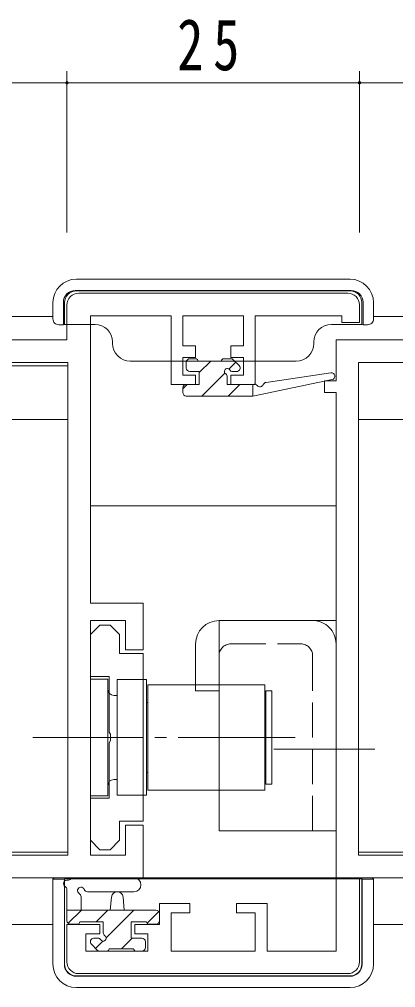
# Model space of a CAD drawing. Units: millimetres on the paper. Extents: x -397 to 397, y -282 to 282.
# Drawn here: x 262 to 294.2, y 61.5 to 144.3 of the extents above; entities that cross this region are included whole.
import ezdxf

# ---------------------------------------------------------------- set-up
doc = ezdxf.new("R2010")
doc.units = ezdxf.units.MM
doc.linetypes.add('USER2', pattern=[13, 10, -1, 1, -1])
doc.linetypes.add('USER4', pattern=[4, 3, -1])
for name, color, linetype, lineweight in [('0-3_YKK_11', 7, 'Continuous', 18), ('0-4_YKK_12', 2, 'Continuous', 18), ('0-6_YKK_13', 4, 'Continuous', 18), ('0-7_YKK_D', 6, 'Continuous', 18)]:
    doc.layers.add(name, color=color, linetype=linetype, lineweight=lineweight)
doc.styles.add('ＭＳ ゴシック', font='')
doc.styles.get('ＭＳ ゴシック').set_extended_font_data('MS Gothic')

msp = doc.modelspace()

# ---------------------------------------------------------------- linework, layer by layer
at = {"layer": '0-3_YKK_11'}
for p, q in [((290.092, 120.902), (267.092, 120.902)), ((266.092, 119.902), (266.092, 116.902)), ((268.092, 118.972), (274.992, 118.972)), ((268.092, 94.402), (268.092, 118.972)), ((274.992, 118.972), (274.992, 113.102)), ((282.192, 113.102), (282.192, 118.972)), ((282.192, 118.972), (289.592, 118.972)), ((266.092, 116.902), (211.092, 116.902)), ((289.092, 116.902), (346.092, 116.902)), ((277.092, 115.402), (277.092, 116.402)), ((280.092, 116.402), (280.092, 115.402)), ((266.162, 114.972), (236.022, 114.972)), ((266.162, 72.832), (266.162, 114.972)), ((266.162, 72.832), (266.162, 114.972)), ((291.022, 114.972), (321.162, 114.972)), ((291.022, 72.832), (291.022, 114.972)), ((291.022, 72.832), (291.022, 114.972)), ((289.092, 64.632), (289.092, 112.402)), ((272.592, 94.402), (268.092, 94.402)), ((272.592, 90.402), (272.592, 94.402)), ((268.092, 72.832), (268.092, 92.902)), ((271.092, 90.402), (272.592, 90.402)), ((270.592, 90.078), (272.592, 90.078)), ((272.592, 90.078), (272.592, 75.728)), ((269.812, 82.628), (269.812, 83.178)), ((272.592, 75.728), (270.592, 75.728)), ((272.592, 75.402), (271.092, 75.402)), ((272.592, 70.902), (272.592, 75.402)), ((299.392, 72.832), (291.022, 72.832)), ((229.092, 70.902), (272.592, 70.902)), ((291.092, 70.902), (291.092, 63.702)), ((328.092, 70.902), (291.092, 70.902)), ((267.692, 64.632), (272.992, 64.632)), ((283.192, 64.632), (289.092, 64.632)), ((290.092, 62.702), (267.092, 62.702))]:
    msp.add_line(p, q, dxfattribs=at)
for points in [[(289.592, 118.972), (289.592, 118.402), (291.092, 118.402), (291.092, 119.902)], [(277.092, 116.402), (275.992, 116.402), (275.992, 118.972), (281.192, 118.972), (281.192, 116.402), (280.092, 116.402)], [(289.092, 112.402), (288.092, 112.402), (288.092, 113.402), (289.092, 113.402), (289.092, 116.902)], [(274.992, 113.102), (277.092, 113.102), (277.092, 113.902), (275.992, 113.902), (275.992, 115.402), (277.092, 115.402)], [(280.092, 115.402), (281.192, 115.402), (281.192, 113.902), (280.092, 113.902), (280.092, 113.102), (282.192, 113.102)], [(268.092, 92.902), (271.092, 92.902), (271.092, 90.402)], [(269.812, 83.178), (269.692, 83.361), (269.692, 88.103), (268.092, 88.103), (268.092, 91.703), (268.892, 92.503), (269.792, 92.503), (270.592, 91.703), (270.592, 90.078)], [(270.592, 75.728), (270.592, 74.103), (269.792, 73.303), (268.892, 73.303), (268.092, 74.103), (268.092, 77.703), (269.692, 77.703), (269.692, 82.445), (269.812, 82.628)], [(271.092, 75.402), (271.092, 72.832), (268.092, 72.832)], [(257.792, 74.902), (257.792, 72.832), (266.162, 72.832)], [(272.992, 64.632), (272.992, 66.102), (271.892, 66.102), (271.892, 66.902), (273.992, 66.902), (273.992, 68.702), (276.592, 68.702), (276.592, 67.902), (274.992, 67.902), (274.992, 64.632), (282.192, 64.632), (282.192, 67.902), (280.592, 67.902), (280.592, 68.702), (283.192, 68.702), (283.192, 64.632)], [(266.092, 63.702), (266.092, 66.902), (268.892, 66.902), (268.892, 66.102), (267.692, 66.102), (267.692, 64.632)]]:
    msp.add_lwpolyline(points, dxfattribs=at)
for centre, start, end in [((267.092, 119.902), 90.00001, 179.99999), ((290.092, 119.902), 0.00001, 89.99999), ((267.092, 63.702), 180.00001, 269.99999), ((290.092, 63.702), 270.00001, 359.99999)]:
    msp.add_arc(centre, 1, start, end, dxfattribs=at)
at = {"layer": '0-4_YKK_12'}
for p, q in [((264.892, 118.902), (201.092, 118.902)), ((292.292, 118.902), (356.092, 118.902)), ((236.023, 114.702), (266.16, 114.702)), ((236.022, 110.102), (266.162, 110.102)), ((321.162, 110.102), (291.022, 110.102)), ((289.092, 102.702), (268.092, 102.702)), ((257.793, 73.102), (266.16, 73.102)), ((299.39, 73.102), (291.023, 73.102)), ((260.601, 66.902), (264.892, 66.902)), ((296.583, 66.902), (292.292, 66.902))]:
    msp.add_line(p, q, dxfattribs=at)
at = {"layer": '0-6_YKK_13'}
for p, q in [((290.292, 122.102), (266.892, 122.102)), ((266.232, 120.96), (266.08, 120.836)), ((266.336, 120.934), (266.185, 120.809)), ((266.405, 121.052), (266.232, 120.96)), ((266.509, 121.026), (266.336, 120.934)), ((266.592, 121.109), (266.405, 121.052)), ((266.697, 121.083), (266.509, 121.026)), ((266.787, 121.128), (266.592, 121.109)), ((266.892, 121.102), (266.697, 121.083)), ((266.787, 121.128), (290.396, 121.128)), ((266.892, 121.102), (290.292, 121.102)), ((290.487, 121.083), (290.292, 121.102)), ((290.591, 121.109), (290.396, 121.128)), ((290.674, 121.026), (290.487, 121.083)), ((290.779, 121.052), (290.591, 121.109)), ((290.847, 120.934), (290.674, 121.026)), ((290.952, 120.96), (290.779, 121.052)), ((290.999, 120.809), (290.847, 120.934)), ((291.104, 120.836), (290.952, 120.96)), ((264.892, 120.102), (264.892, 118.702)), ((265.806, 120.324), (265.787, 120.129)), ((265.787, 118.202), (265.787, 120.129)), ((265.863, 120.511), (265.806, 120.324)), ((265.956, 120.684), (265.863, 120.511)), ((265.911, 120.298), (265.892, 120.102)), ((265.968, 120.485), (265.911, 120.298)), ((266.08, 120.836), (265.956, 120.684)), ((266.06, 120.658), (265.968, 120.485)), ((266.185, 120.809), (266.06, 120.658)), ((291.123, 120.658), (290.999, 120.809)), ((291.228, 120.684), (291.104, 120.836)), ((291.216, 120.485), (291.123, 120.658)), ((291.273, 120.298), (291.216, 120.485)), ((291.32, 120.511), (291.228, 120.684)), ((291.292, 120.102), (291.273, 120.298)), ((291.292, 120.102), (291.292, 118.228)), ((291.377, 120.324), (291.32, 120.511)), ((291.397, 120.129), (291.377, 120.324)), ((292.292, 118.702), (292.292, 120.102)), ((264.892, 118.702), (264.901, 118.605)), ((264.901, 118.605), (264.93, 118.511)), ((264.93, 118.511), (264.976, 118.424)), ((292.208, 118.424), (292.254, 118.511)), ((292.254, 118.511), (292.282, 118.605)), ((292.282, 118.605), (292.292, 118.702)), ((264.976, 118.424), (265.038, 118.349)), ((265.038, 118.349), (265.114, 118.286)), ((265.114, 118.286), (265.2, 118.24)), ((265.2, 118.24), (265.294, 118.212)), ((265.294, 118.212), (265.392, 118.202)), ((265.392, 118.202), (265.787, 118.202)), ((265.892, 118.228), (268.492, 118.228)), ((268.784, 118.2), (268.492, 118.228)), ((269.066, 118.114), (268.784, 118.2)), ((269.325, 117.976), (269.066, 118.114)), ((269.552, 117.789), (269.325, 117.976)), ((269.739, 117.562), (269.552, 117.789)), ((287.631, 117.789), (287.445, 117.562)), ((287.858, 117.976), (287.631, 117.789)), ((288.118, 118.114), (287.858, 117.976)), ((288.399, 118.2), (288.118, 118.114)), ((288.692, 118.228), (288.399, 118.2)), ((288.692, 118.228), (291.292, 118.228)), ((291.397, 118.202), (291.792, 118.202)), ((291.792, 118.202), (291.889, 118.212)), ((291.889, 118.212), (291.983, 118.24)), ((291.983, 118.24), (292.07, 118.286)), ((292.07, 118.286), (292.145, 118.349)), ((292.145, 118.349), (292.208, 118.424)), ((269.878, 117.302), (269.739, 117.562)), ((269.963, 117.021), (269.878, 117.302)), ((269.992, 116.728), (269.963, 117.021)), ((287.221, 117.021), (287.192, 116.728)), ((287.306, 117.302), (287.221, 117.021)), ((287.445, 117.562), (287.306, 117.302)), ((269.992, 116.728), (269.992, 116.602)), ((269.992, 116.602), (270.021, 116.309)), ((270.021, 116.309), (270.106, 116.028)), ((270.106, 116.028), (270.245, 115.769)), ((286.939, 115.769), (287.078, 116.028)), ((287.078, 116.028), (287.163, 116.309)), ((287.163, 116.309), (287.192, 116.602)), ((287.192, 116.602), (287.192, 116.728)), ((270.245, 115.769), (270.431, 115.541)), ((270.431, 115.541), (270.658, 115.355)), ((270.658, 115.355), (270.918, 115.216)), ((270.918, 115.216), (271.199, 115.131)), ((271.199, 115.131), (271.492, 115.102)), ((276.594, 115.302), (277.094, 115.302)), ((279.494, 115.302), (280.094, 115.302)), ((280.306, 115.214), (280.806, 114.714)), ((285.692, 115.102), (285.984, 115.131)), ((285.984, 115.131), (286.266, 115.216)), ((286.266, 115.216), (286.525, 115.355)), ((286.525, 115.355), (286.752, 115.541)), ((286.752, 115.541), (286.939, 115.769)), ((271.492, 115.102), (272.792, 115.102)), ((272.792, 115.102), (281.515, 115.102)), ((276.294, 114.502), (276.294, 115.002)), ((277.294, 115.102), (279.294, 115.102)), ((277.394, 114.119), (278.377, 115.102)), ((279.931, 114.411), (280.52, 115)), ((281.537, 115.102), (281.515, 115.102)), ((281.537, 115.102), (282.392, 115.102)), ((282.892, 115.102), (282.392, 115.102)), ((282.892, 115.102), (283.892, 115.102)), ((284.392, 115.102), (283.892, 115.102)), ((284.392, 115.102), (285.692, 115.102)), ((277.623, 112.102), (279.585, 114.065)), ((280.594, 114.202), (280.255, 114.202)), ((281.992, 112.102), (288.753, 113.509)), ((283.106, 113.276), (288.648, 114.099)), ((275.994, 112.719), (276.377, 113.102)), ((275.994, 112.402), (275.994, 112.802)), ((276.294, 113.102), (277.394, 113.102)), ((279.868, 112.102), (280.868, 113.102)), ((281.992, 113.102), (282.079, 113.116)), ((281.992, 112.102), (281.992, 113.102)), ((276.294, 112.102), (281.992, 112.102)), ((279.092, 92.902), (289.092, 92.902)), ((279.092, 92.902), (279.092, 74.902)), ((289.092, 74.902), (289.092, 92.902)), ((277.092, 90.902), (277.092, 86.902)), ((269.592, 87.901), (268.092, 87.901)), ((268.092, 87.901), (268.092, 77.901)), ((269.592, 87.901), (269.592, 77.901)), ((272.892, 87.851), (270.392, 87.851)), ((270.392, 87.851), (270.392, 77.951)), ((272.892, 77.951), (272.892, 87.851)), ((282.992, 87.401), (272.992, 87.401)), ((272.992, 87.401), (272.992, 78.401)), ((282.992, 87.401), (282.992, 78.401)), ((270.392, 86.501), (270.092, 86.501)), ((270.392, 79.301), (270.392, 86.501)), ((277.092, 86.902), (279.092, 86.902)), ((283.092, 86.901), (283.592, 86.901)), ((283.092, 78.901), (283.092, 86.901)), ((283.592, 78.901), (283.592, 86.901)), ((272.992, 85.901), (272.892, 85.901)), ((272.892, 79.901), (272.892, 85.901)), ((272.992, 79.901), (272.892, 79.901)), ((270.392, 79.301), (270.092, 79.301)), ((283.592, 78.901), (283.092, 78.901)), ((268.092, 77.901), (269.592, 77.901)), ((270.392, 77.951), (272.892, 77.951)), ((272.992, 78.401), (282.992, 78.401)), ((279.092, 74.902), (289.092, 74.902)), ((264.892, 70.784), (264.892, 63.502)), ((265.022, 70.895), (265.001, 70.894)), ((265.08, 70.897), (265.022, 70.895)), ((265.173, 70.898), (265.08, 70.897)), ((265.297, 70.9), (265.173, 70.898)), ((265.448, 70.901), (265.297, 70.9)), ((265.62, 70.902), (265.448, 70.901)), ((265.807, 70.902), (265.62, 70.902)), ((266.001, 70.902), (265.807, 70.902)), ((265.866, 70.784), (265.892, 70.811)), ((265.866, 63.502), (265.866, 70.784)), ((265.892, 63.502), (265.892, 70.811)), ((291.292, 70.811), (265.892, 70.811)), ((266.001, 70.902), (291.183, 70.902)), ((271.82, 70.902), (266.657, 70.902)), ((291.377, 70.902), (291.183, 70.902)), ((291.292, 70.811), (291.292, 63.502)), ((291.318, 70.784), (291.318, 63.502)), ((291.563, 70.902), (291.377, 70.902)), ((291.736, 70.901), (291.563, 70.902)), ((291.887, 70.9), (291.736, 70.901)), ((292.011, 70.898), (291.887, 70.9)), ((292.104, 70.897), (292.011, 70.898)), ((292.162, 70.895), (292.104, 70.897)), ((292.183, 70.894), (292.162, 70.895)), ((292.292, 70.784), (292.183, 70.894)), ((292.292, 63.502), (292.292, 70.784)), ((266.092, 67.232), (266.092, 69.883)), ((271.82, 69.702), (267.859, 69.699)), ((267.292, 69.283), (267.292, 68.132)), ((269.792, 68.132), (269.894, 69.247)), ((270.992, 68.132), (270.89, 69.247)), ((266.092, 68.132), (273.692, 68.132)), ((266.199, 67.003), (267.328, 68.132)), ((268.573, 67.132), (269.573, 68.132)), ((269.441, 65.754), (271.818, 68.132)), ((272.937, 67.006), (273.937, 68.005)), ((273.992, 67.832), (273.992, 67.232)), ((266.992, 66.932), (266.392, 66.932)), ((273.692, 66.932), (273.092, 66.932)), ((268.392, 65.732), (268.731, 65.732)), ((268.543, 64.857), (269.169, 65.483)), ((270.764, 64.832), (271.664, 65.732)), ((272.792, 65.432), (272.792, 64.932)), ((268.68, 64.72), (268.18, 65.22)), ((269.492, 64.632), (268.892, 64.632)), ((271.792, 64.832), (269.692, 64.832)), ((272.492, 64.632), (271.992, 64.632)), ((290.292, 62.502), (266.892, 62.502)), ((290.292, 62.476), (266.892, 62.476)), ((266.892, 61.502), (290.292, 61.502))]:
    msp.add_line(p, q, dxfattribs=at)
at = {"layer": '0-6_YKK_13', "linetype": 'USER4'}
for p, q in [((280.092, 90.902), (286.092, 90.902)), ((287.092, 89.902), (287.092, 74.902)), ((283.092, 85.901), (282.992, 85.901)), ((283.092, 79.901), (282.992, 79.901))]:
    msp.add_line(p, q, dxfattribs=at)
at = {"layer": '0-6_YKK_13', "linetype": 'USER2'}
for p, q in [((285.592, 82.902), (263.162, 82.902)), ((283.777, 81.902), (292.407, 81.902))]:
    msp.add_line(p, q, dxfattribs=at)
at = {"layer": '0-6_YKK_13'}
for points in [[(265.787, 118.202), (265.892, 118.228), (265.892, 120.102)], [(291.397, 120.129), (291.397, 118.202), (291.292, 118.228)], [(277.394, 113.102), (277.394, 114.202), (276.594, 114.202)], [(279.794, 113.741), (279.794, 113.102), (281.992, 113.102)], [(265.866, 70.784), (264.892, 70.784), (265.001, 70.894)], [(292.292, 70.784), (291.318, 70.784), (291.292, 70.811)], [(269.192, 66.193), (269.192, 67.132), (267.192, 67.132)], [(272.892, 67.132), (271.592, 67.132), (271.592, 65.732), (272.492, 65.732)]]:
    msp.add_lwpolyline(points, dxfattribs=at)
for centre, radius, start, end in [((266.892, 120.102), 2, 90, 180), ((290.292, 120.102), 2, 0, 90), ((276.594, 115.002), 0.3, 90, 180), ((277.094, 115.102), 0.2, 0, 90), ((279.494, 115.102), 0.2, 90, 180), ((280.094, 115.002), 0.3, 45, 90), ((276.594, 114.502), 0.3, 180, 270), ((279.794, 114.202), 0.25, 33.05573, 236.94427), ((280.255, 114.502), 0.3, 213.05573, 270), ((280.594, 114.502), 0.3, 270, 45), ((279.494, 113.741), 0.3, 0, 56.94427), ((288.692, 113.802), 0.3, 281.74981, 98.44936), ((276.294, 112.802), 0.3, 90, 180), ((282.127, 112.82), 0.3, 39.19754, 99.19754), ((282.592, 113.199), 0.3, 219.19754, 338.44936), ((283.15, 112.979), 0.3, 98.44936, 158.44936), ((276.294, 112.402), 0.3, 180, 270), ((279.092, 90.902), 2, 90, 180), ((270.092, 87.001), 0.5, 180, 270), ((270.092, 78.801), 0.5, 90, 180), ((266.092, 70.402), 0.3, 79.47122, 240), ((266.201, 70.992), 0.3, 259.47122, 319.47122), ((266.657, 70.602), 0.3, 90, 139.47122), ((271.819, 70.302), 0.6, 270.04023, 90.04023), ((265.792, 69.883), 0.3, 0, 60), ((267.292, 69.802), 0.3, 19.18976, 240), ((267.858, 69.999), 0.3, 199.18976, 270.04023), ((270.392, 69.202), 0.5, 5.09207, 174.90793), ((266.992, 69.283), 0.3, 0, 60), ((273.692, 67.832), 0.3, 0, 90), ((266.392, 67.232), 0.3, 180, 270), ((266.992, 67.132), 0.2, 270, 0), ((273.092, 67.132), 0.2, 180, 270), ((273.692, 67.232), 0.3, 270, 0), ((268.392, 65.432), 0.3, 90, 225), ((268.731, 65.432), 0.3, 33.05573, 90), ((269.192, 65.732), 0.25, 213.05573, 56.94427), ((269.492, 66.193), 0.3, 180, 236.94427), ((272.492, 65.432), 0.3, 0, 90), ((268.892, 64.932), 0.3, 225, 270), ((269.492, 64.832), 0.2, 270, 0), ((271.992, 64.832), 0.2, 180, 270), ((272.492, 64.932), 0.3, 270, 0), ((266.892, 63.502), 2, 180, 270), ((266.892, 63.502), 1.026, 180, 270), ((266.892, 63.502), 1, 180, 270), ((290.292, 63.502), 1.026, 270, 0), ((290.292, 63.502), 2, 270, 0), ((290.292, 63.502), 1, 270, 0)]:
    msp.add_arc(centre, radius, start, end, dxfattribs=at)
at = {"layer": '0-6_YKK_13', "linetype": 'USER4'}
for centre, radius, start, end in [((287.092, 90.902), 2, 0, 90), ((280.092, 89.902), 1, 90, 180), ((286.092, 89.902), 1, 0, 90)]:
    msp.add_arc(centre, radius, start, end, dxfattribs=at)
at = {"layer": '0-7_YKK_D'}
for p, q in [((266.092, 126.102), (266.092, 139.902)), ((266.092, 126.102), (266.092, 139.902)), ((291.092, 126.102), (291.092, 139.902)), ((291.092, 126.102), (291.092, 139.902)), ((266.092, 138.902), (211.092, 138.902)), ((291.092, 138.902), (266.092, 138.902)), ((291.092, 138.902), (346.092, 138.902))]:
    msp.add_line(p, q, dxfattribs=at)
for centre, start, end in [((266.092, 138.902), 0, 180), ((266.092, 138.902), 0, 180), ((266.092, 138.902), 180, 0), ((266.092, 138.902), 180, 0), ((291.092, 138.902), 0, 180), ((291.092, 138.902), 0, 180), ((291.092, 138.902), 180, 0), ((291.092, 138.902), 180, 0)]:
    msp.add_arc(centre, 0.106, start, end, dxfattribs=at)

# ---------------------------------------------------------------- texts
at = {"layer": '0-7_YKK_D', "color": 7, "insert": (275.51, 139.902), "char_height": 4.399, "attachment_point": 7, "style": 'ＭＳ ゴシック'}
msp.add_mtext('\\T1.37;\\W0.75;25', dxfattribs=at)

doc.saveas('drawing.dxf')
